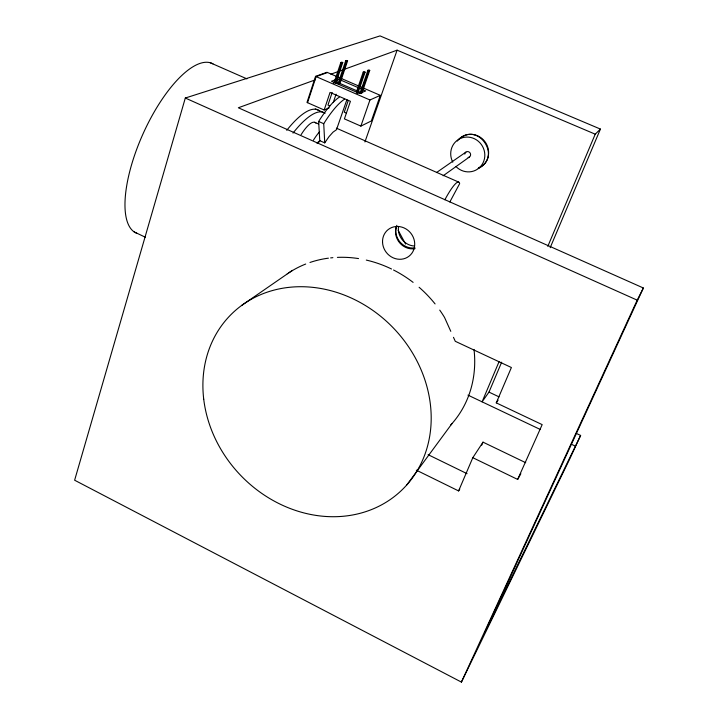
<?xml version="1.0" encoding="UTF-8"?>
<svg xmlns="http://www.w3.org/2000/svg" width="718" height="718" viewBox="0 0 718 718"><rect width="100%" height="100%" fill="white"/><g stroke="black" fill="none" stroke-linecap="round" stroke-linejoin="round"><path stroke-width="1.08" d="M550.168 247.701L600.428 129.078L380.037 35.9L185.307 98.025L74.627 480.216L461.414 682.1L569.993 458.434L580.62 435.44L576.59 433.537M339.713 77.795L326.977 72.285L315.543 76.359L306.981 102.45L324.168 109.989L329.257 107.817M307.537 102.692L316.108 76.602L327.525 72.527M324.168 109.989L330.047 92.425L350.429 101.301L344.416 118.883L360.876 126.108L371.341 120.956L380.316 95.35L341.741 78.666M333.825 83.414L340.826 62.484L341.804 62.143L342.746 62.547L335.746 83.441M336.913 76.772L339.354 69.458M335.109 82.776L341.768 62.888L342.746 62.547M332.174 92.478L327.964 105.052L329.903 105.905M336.455 83.01L337.855 78.845L365.722 90.908L359.664 93.475L331.474 81.251L337.855 78.845M338.025 83.611L345.69 60.797L346.65 60.465L347.584 60.859L339.919 83.638L338.025 83.611L339.919 83.638M338.95 84.015L346.623 61.192L347.584 60.859M333.251 102.557L336.069 94.175M348.194 100.664L344.263 112.188L346.211 113.04M356.397 92.003L363.209 72.105L364.152 71.746L365.094 72.15L357.923 93.062M356.981 92.658L358.776 87.425M356.981 93.457L364.161 72.509L365.094 72.15M369.734 70.373L368.819 70.723L360.957 93.555L360.023 93.152L367.876 70.319L368.792 69.969L369.734 70.373L361.89 93.16M361.307 91.724L364.52 82.399M346.902 99.64L336.482 129.716L333.044 132.139L329.015 136.644L324.733 142.864L319.77 140.656L318.639 121.468A68.982 18.435 -66.3 0 1 339.345 97.136M360.876 126.108L369.958 99.981L380.316 95.35M364.923 141.94L397.099 50.17L595.231 134.176L600.428 129.078M499.055 361.684L482.083 401.838L488.985 392.109L501.658 362.195M547.798 246.382L595.231 134.176M416.35 470.173L458.596 490.924L472.812 457.698L483.017 442.153L525.72 462.706M472.812 457.698L517.66 479.436L542.171 424.625L496.264 402.87L511.395 367.517L455.275 341.292L453.48 337.316M481.706 445.196L483.017 442.153M461.414 682.1L637.189 300.151L643.373 287.999L238.34 107.772L315.094 79.931M643.373 287.999L484.713 632.603L580.62 435.44M517.66 479.436L520.855 473.7M449.845 201.964L459.646 183.664A35.164 5.879 -65.8 0 0 444.864 199.783M458.596 490.924L459.762 489.12M496.264 402.87L498.095 400.186M406.926 484.776L452.035 423.548M458.973 139.328C478.026 121.091 502.394 157.179 478.475 167.967M443.141 175.775L469.518 156.928M436.472 172.589L465.865 152.153M241.49 305.563L286.967 274.132M288.789 272.876L292.423 270.363M360.023 93.152L360.957 92.757M330.863 74.205L342.423 70.005M344.532 69.242L397.099 50.17M345.69 60.797L346.623 61.192M367.876 70.319L368.819 70.723M340.826 62.484L341.768 62.888M363.209 72.105L364.161 72.509M336.769 82.076L360.624 92.416M315.543 76.359L369.958 99.981M210.186 62.726L246.911 78.863M315.274 108.903L322.409 112.044M336.383 128.154L458.676 182.094M318.639 121.468L323.728 123.711L324.733 142.864M314.672 122.284L318.72 124.07M185.307 98.025L637.189 300.151M488.985 392.109L499.055 396.874M134.23 231.941L145.35 237.218M467.965 395.124L540.286 429.472M571.393 444.245L575.405 446.156M428.09 454.665L467.068 473.683M398.176 230.316L405.589 244.057M450.796 331.348L444.523 317.419A113.641 100.421 46.2 0 0 439.73 310.104M452.789 162.178A17.627 16.837 58.3 0 1 466.395 137.075A17.627 16.837 58.3 0 1 483.851 160.94A17.627 16.837 58.3 0 1 456.029 166.612M464.797 154.101A3.007 2.872 58.3 0 1 467.75 151.579A3.007 2.872 58.3 0 1 470.595 154.46A3.007 2.872 58.3 0 1 468.136 157.484M457.294 141.069A17.86 17.088 58.5 0 1 484.794 141.455A17.86 17.088 58.5 0 1 478.224 168.425M414.977 248.661A16.433 15.222 51.9 0 1 399.594 242.756A16.433 15.222 51.9 0 1 396.39 226.511M286.733 130.317A94.579 26.853 -65.7 0 1 319.007 110.509M287.128 273.971A113.641 100.421 46.2 0 1 305.706 264.036M309.961 262.465A113.641 100.421 46.2 0 1 328.413 258.166M330.639 257.897A113.641 100.421 46.2 0 1 332.883 257.672M337.397 257.385A113.641 100.421 46.2 0 1 358.542 258.588M366.306 260.087A113.641 100.421 46.2 0 1 391.525 269.008M393.545 270.013A113.641 100.421 46.2 0 1 413.119 282.38M419.106 287.281A113.641 100.421 46.2 0 1 435.081 303.92M323.728 123.711A69.036 18.183 -66.2 0 1 344.335 99.317M318.128 143.394A34.455 9.199 -66.3 0 1 319.743 140.692M317.024 143.241A17.205 4.676 -66.3 0 1 320.129 140.62M136.878 233.332A92.927 34.285 -65.9 0 1 143.026 133.853A92.927 34.285 -65.9 0 1 212.977 63.839M293.007 133.09A94.677 26.422 -65.7 0 1 325.137 113.247M301.138 134.634A30.919 8.706 -66.3 0 1 315.947 123.155M313.461 140.118A30.982 8.419 -66.3 0 1 319.618 131.753M474.015 349.433A109.989 97.971 46.1 0 1 450.545 425.191M414.986 247.863A16.442 15.231 52 0 1 399.693 241.634A16.442 15.231 52 0 1 396.821 225.344M414.358 246.005A16.343 15.168 52 0 1 398.544 226.394M382.541 242.37A16.909 15.572 51.8 0 0 407.33 257.349A16.909 15.572 51.8 0 0 405.984 228.934A16.909 15.572 51.8 0 0 382.541 242.37M203.724 399.19A122.464 106.111 46.5 0 0 385.62 502.546A122.464 106.111 46.5 0 0 361.809 303.409A122.464 106.111 46.5 0 0 203.724 399.19"/></g></svg>
